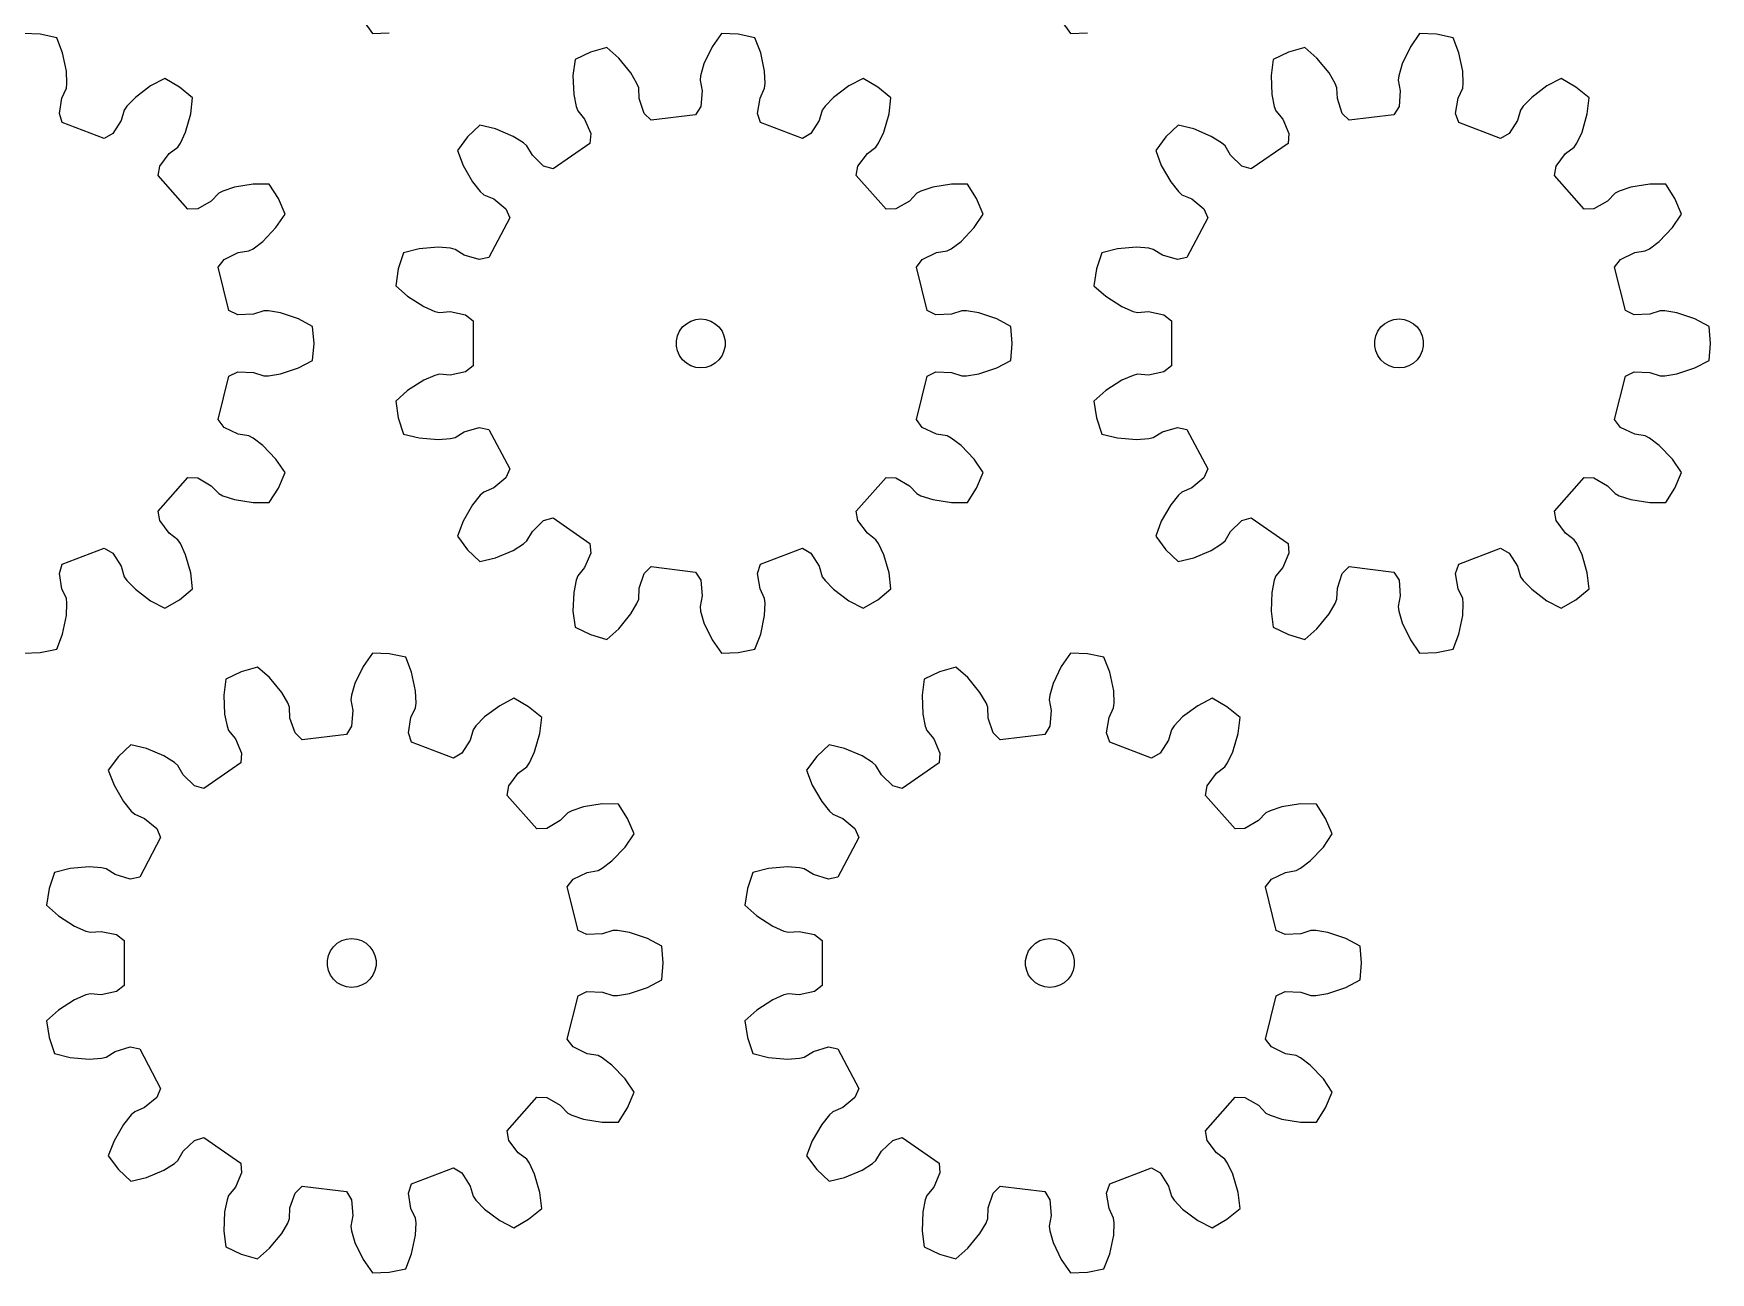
# Model space of a CAD drawing. Extents: x 0 to 209, y 0 to 228.
# Drawn here: x 106.2 to 209, y 114 to 190 of the extents above; entities that cross this region are included whole.
import ezdxf

# ---------------------------------------------------------------- set-up
doc = ezdxf.new("R2010")
doc.units = 0

msp = doc.modelspace()

# ---------------------------------------------------------------- linework, layer by layer
for p, q in [((126.43, 190.82), (127, 190.01)), ((169.24, 190.82), (169.8, 190.01)), ((106.63, 189.97), (105.59, 190.01)), ((107.65, 189.76), (106.63, 189.97)), ((108, 188.84), (107.65, 189.76)), ((127, 190.01), (128.04, 190.05)), ((147.84, 189.2), (147.33, 188.15)), ((148.4, 190.01), (147.84, 189.2)), ((149.44, 189.97), (148.4, 190.01)), ((150.46, 189.76), (149.44, 189.97)), ((150.81, 188.84), (150.46, 189.76)), ((169.8, 190.01), (170.84, 190.05)), ((190.65, 189.2), (190.14, 188.15)), ((191.21, 190.01), (190.65, 189.2)), ((192.25, 189.97), (191.21, 190.01)), ((193.27, 189.76), (192.25, 189.97)), ((193.62, 188.84), (193.27, 189.76)), ((108.24, 187.7), (108, 188.84)), ((139.43, 188.42), (139.3, 187.45)), ((140.37, 188.87), (139.43, 188.42)), ((141.37, 189.16), (140.37, 188.87)), ((142.11, 188.51), (141.37, 189.16)), ((142.85, 187.61), (142.11, 188.51)), ((151.05, 187.7), (150.81, 188.84)), ((182.23, 188.42), (182.11, 187.45)), ((183.18, 188.87), (182.23, 188.42)), ((184.17, 189.16), (183.18, 188.87)), ((184.91, 188.51), (184.17, 189.16)), ((185.66, 187.61), (184.91, 188.51)), ((193.86, 187.7), (193.62, 188.84)), ((108.27, 186.95), (108.24, 187.7)), ((114.28, 187.25), (113.4, 186.8)), ((115.18, 186.73), (114.28, 187.25)), ((139.3, 187.45), (139.35, 186.28)), ((143.22, 186.96), (142.85, 187.61)), ((147.12, 187.43), (147.09, 187.15)), ((147.09, 187.15), (147.22, 186.5)), ((147.33, 188.15), (147.12, 187.43)), ((151.08, 186.95), (151.05, 187.7)), ((157.09, 187.25), (156.21, 186.8)), ((157.99, 186.73), (157.09, 187.25)), ((182.11, 187.45), (182.15, 186.28)), ((186.03, 186.96), (185.66, 187.61)), ((189.93, 187.43), (189.9, 187.15)), ((189.9, 187.15), (190.03, 186.5)), ((190.14, 188.15), (189.93, 187.43)), ((193.89, 186.95), (193.86, 187.7)), ((199.9, 187.25), (199.02, 186.8)), ((200.8, 186.73), (199.9, 187.25)), ((107.96, 186.06), (108.24, 186.67)), ((108.24, 186.67), (108.27, 186.95)), ((113.4, 186.8), (112.47, 186.1)), ((115.98, 186.07), (115.18, 186.73)), ((139.35, 186.28), (139.49, 185.54)), ((143.33, 186.69), (143.22, 186.96)), ((143.36, 186.03), (143.33, 186.69)), ((147.22, 186.5), (147.14, 185.54)), ((150.77, 186.06), (151.05, 186.67)), ((151.05, 186.67), (151.08, 186.95)), ((156.21, 186.8), (155.28, 186.1)), ((158.79, 186.07), (157.99, 186.73)), ((182.15, 186.28), (182.3, 185.54)), ((186.14, 186.69), (186.03, 186.96)), ((186.17, 186.03), (186.14, 186.69)), ((190.03, 186.5), (189.95, 185.54)), ((193.58, 186.06), (193.86, 186.67)), ((193.86, 186.67), (193.89, 186.95)), ((199.02, 186.8), (198.09, 186.1)), ((201.6, 186.07), (200.8, 186.73)), ((107.81, 185.12), (107.96, 186.06)), ((107.99, 184.55), (107.81, 185.12)), ((111.78, 185.32), (111.59, 184.69)), ((111.95, 185.56), (111.78, 185.32)), ((112.47, 186.1), (111.95, 185.56)), ((115.55, 183.97), (115.87, 185.09)), ((115.87, 185.09), (115.98, 186.07)), ((139.49, 185.54), (139.59, 185.27)), ((139.59, 185.27), (140.01, 184.76)), ((143.66, 185.12), (143.36, 186.03)), ((144.09, 184.7), (143.66, 185.12)), ((147.14, 185.54), (146.82, 185.03)), ((150.62, 185.12), (150.77, 186.06)), ((150.8, 184.55), (150.62, 185.12)), ((154.59, 185.32), (154.4, 184.69)), ((154.76, 185.56), (154.59, 185.32)), ((155.28, 186.1), (154.76, 185.56)), ((158.36, 183.97), (158.68, 185.09)), ((158.68, 185.09), (158.79, 186.07)), ((182.3, 185.54), (182.4, 185.27)), ((182.4, 185.27), (182.82, 184.76)), ((186.47, 185.12), (186.17, 186.03)), ((186.9, 184.7), (186.47, 185.12)), ((189.95, 185.54), (189.63, 185.03)), ((193.42, 185.12), (193.58, 186.06)), ((193.61, 184.55), (193.42, 185.12)), ((197.4, 185.32), (197.21, 184.69)), ((197.56, 185.56), (197.4, 185.32)), ((198.09, 186.1), (197.56, 185.56)), ((201.17, 183.97), (201.49, 185.09)), ((201.49, 185.09), (201.6, 186.07)), ((110.56, 183.57), (107.99, 184.55)), ((111.59, 184.69), (111.08, 183.88)), ((133.59, 184.4), (132.84, 183.68)), ((134.55, 184.17), (133.59, 184.4)), ((135.63, 183.71), (134.55, 184.17)), ((140.01, 184.76), (140.39, 183.88)), ((146.82, 185.03), (144.09, 184.7)), ((153.37, 183.57), (150.8, 184.55)), ((154.4, 184.69), (153.89, 183.88)), ((176.4, 184.4), (175.65, 183.68)), ((177.36, 184.17), (176.4, 184.4)), ((178.44, 183.71), (177.36, 184.17)), ((182.82, 184.76), (183.2, 183.88)), ((189.63, 185.03), (186.9, 184.7)), ((196.18, 183.57), (193.61, 184.55)), ((197.21, 184.69), (196.7, 183.88)), ((111.08, 183.88), (110.56, 183.57)), ((114.54, 182.65), (115.07, 183.05)), ((115.07, 183.05), (115.23, 183.29)), ((115.23, 183.29), (115.55, 183.97)), ((132.84, 183.68), (132.22, 182.84)), ((136.26, 183.31), (135.63, 183.71)), ((136.48, 183.12), (136.26, 183.31)), ((136.81, 182.55), (136.48, 183.12)), ((140.34, 183.28), (138.08, 181.72)), ((140.39, 183.88), (140.34, 183.28)), ((153.89, 183.88), (153.37, 183.57)), ((157.35, 182.65), (157.88, 183.05)), ((157.88, 183.05), (158.04, 183.29)), ((158.04, 183.29), (158.36, 183.97)), ((175.65, 183.68), (175.03, 182.84)), ((179.07, 183.31), (178.44, 183.71)), ((179.29, 183.12), (179.07, 183.31)), ((179.62, 182.55), (179.29, 183.12)), ((183.15, 183.28), (180.89, 181.72)), ((183.2, 183.88), (183.15, 183.28)), ((196.7, 183.88), (196.18, 183.57)), ((200.16, 182.65), (200.69, 183.05)), ((200.69, 183.05), (200.85, 183.29)), ((200.85, 183.29), (201.17, 183.97)), ((113.96, 181.89), (114.54, 182.65)), ((132.22, 182.84), (132.56, 181.92)), ((137.5, 181.89), (136.81, 182.55)), ((156.77, 181.89), (157.35, 182.65)), ((175.03, 182.84), (175.37, 181.92)), ((180.31, 181.89), (179.62, 182.55)), ((199.58, 181.89), (200.16, 182.65)), ((113.86, 181.3), (113.96, 181.89)), ((115.69, 179.24), (113.86, 181.3)), ((132.56, 181.92), (133.14, 180.91)), ((138.08, 181.72), (137.5, 181.89)), ((156.67, 181.3), (156.77, 181.89)), ((158.5, 179.24), (156.67, 181.3)), ((175.37, 181.92), (175.95, 180.91)), ((180.89, 181.72), (180.31, 181.89)), ((199.48, 181.3), (199.58, 181.89)), ((201.31, 179.24), (199.48, 181.3)), ((117.58, 180.22), (117.12, 179.74)), ((117.83, 180.35), (117.58, 180.22)), ((118.55, 180.59), (117.83, 180.35)), ((119.7, 180.77), (118.55, 180.59)), ((120.68, 180.77), (119.7, 180.77)), ((121.24, 179.89), (120.68, 180.77)), ((133.14, 180.91), (133.61, 180.33)), ((133.61, 180.33), (133.83, 180.13)), ((133.83, 180.13), (134.44, 179.87)), ((160.39, 180.22), (159.93, 179.74)), ((160.64, 180.35), (160.39, 180.22)), ((161.36, 180.59), (160.64, 180.35)), ((162.51, 180.77), (161.36, 180.59)), ((163.49, 180.77), (162.51, 180.77)), ((164.05, 179.89), (163.49, 180.77)), ((175.95, 180.91), (176.42, 180.33)), ((176.42, 180.33), (176.64, 180.13)), ((176.64, 180.13), (177.25, 179.87)), ((203.2, 180.22), (202.74, 179.74)), ((203.45, 180.35), (203.2, 180.22)), ((204.16, 180.59), (203.45, 180.35)), ((205.32, 180.77), (204.16, 180.59)), ((206.3, 180.77), (205.32, 180.77)), ((206.86, 179.89), (206.3, 180.77)), ((116.29, 179.26), (115.69, 179.24)), ((117.12, 179.74), (116.29, 179.26)), ((121.09, 178.12), (121.65, 178.93)), ((121.65, 178.93), (121.24, 179.89)), ((134.44, 179.87), (135.18, 179.27)), ((135.18, 179.27), (135.42, 178.72)), ((159.1, 179.26), (158.5, 179.24)), ((159.93, 179.74), (159.1, 179.26)), ((163.9, 178.12), (164.46, 178.93)), ((164.46, 178.93), (164.05, 179.89)), ((177.25, 179.87), (177.99, 179.27)), ((177.99, 179.27), (178.23, 178.72)), ((201.9, 179.26), (201.31, 179.24)), ((202.74, 179.74), (201.9, 179.26)), ((206.71, 178.12), (207.27, 178.93)), ((207.27, 178.93), (206.86, 179.89)), ((120.29, 177.27), (121.09, 178.12)), ((135.42, 178.72), (134.14, 176.28)), ((163.1, 177.27), (163.9, 178.12)), ((178.23, 178.72), (176.95, 176.28)), ((205.9, 177.27), (206.71, 178.12)), ((119.69, 176.82), (120.29, 177.27)), ((131.04, 176.91), (129.88, 176.81)), ((131.79, 176.85), (131.04, 176.91)), ((162.5, 176.82), (163.1, 177.27)), ((173.85, 176.91), (172.69, 176.81)), ((174.6, 176.85), (173.85, 176.91)), ((205.31, 176.82), (205.9, 177.27)), ((117.55, 175.69), (117.91, 176.16)), ((117.91, 176.16), (118.78, 176.58)), ((118.78, 176.58), (119.43, 176.68)), ((119.43, 176.68), (119.69, 176.82)), ((128.92, 176.57), (128.59, 175.58)), ((129.88, 176.81), (128.92, 176.57)), ((132.07, 176.78), (131.79, 176.85)), ((132.63, 176.43), (132.07, 176.78)), ((133.55, 176.16), (132.63, 176.43)), ((134.14, 176.28), (133.55, 176.16)), ((160.36, 175.69), (160.72, 176.16)), ((160.72, 176.16), (161.59, 176.58)), ((161.59, 176.58), (162.24, 176.68)), ((162.24, 176.68), (162.5, 176.82)), ((171.73, 176.57), (171.4, 175.58)), ((172.69, 176.81), (171.73, 176.57)), ((174.88, 176.78), (174.6, 176.85)), ((175.44, 176.43), (174.88, 176.78)), ((176.36, 176.16), (175.44, 176.43)), ((176.95, 176.28), (176.36, 176.16)), ((203.17, 175.69), (203.53, 176.16)), ((203.53, 176.16), (204.4, 176.58)), ((204.4, 176.58), (205.05, 176.68)), ((205.05, 176.68), (205.31, 176.82)), ((118.21, 173.02), (117.55, 175.69)), ((128.59, 175.58), (128.43, 174.55)), ((161.02, 173.02), (160.36, 175.69)), ((171.4, 175.58), (171.24, 174.55)), ((203.83, 173.02), (203.17, 175.69)), ((128.43, 174.55), (129.16, 173.9)), ((129.16, 173.9), (130.15, 173.27)), ((171.24, 174.55), (171.97, 173.9)), ((171.97, 173.9), (172.96, 173.27)), ((118.75, 172.76), (118.21, 173.02)), ((119.71, 172.8), (118.75, 172.76)), ((120.34, 173.01), (119.71, 172.8)), ((120.63, 173.01), (120.34, 173.01)), ((121.37, 172.88), (120.63, 173.01)), ((122.47, 172.51), (121.37, 172.88)), ((130.15, 173.27), (130.83, 172.97)), ((130.83, 172.97), (131.11, 172.9)), ((131.11, 172.9), (131.78, 172.96)), ((131.78, 172.96), (132.71, 172.76)), ((132.71, 172.76), (133.18, 172.39)), ((161.56, 172.76), (161.02, 173.02)), ((162.52, 172.8), (161.56, 172.76)), ((163.15, 173.01), (162.52, 172.8)), ((163.44, 173.01), (163.15, 173.01)), ((164.18, 172.88), (163.44, 173.01)), ((165.28, 172.51), (164.18, 172.88)), ((172.96, 173.27), (173.64, 172.97)), ((173.64, 172.97), (173.92, 172.9)), ((173.92, 172.9), (174.59, 172.96)), ((174.59, 172.96), (175.52, 172.76)), ((175.52, 172.76), (175.99, 172.39)), ((204.37, 172.76), (203.83, 173.02)), ((205.33, 172.8), (204.37, 172.76)), ((205.96, 173.01), (205.33, 172.8)), ((206.25, 173.01), (205.96, 173.01)), ((206.99, 172.88), (206.25, 173.01)), ((208.09, 172.51), (206.99, 172.88)), ((123.34, 172.05), (122.47, 172.51)), ((123.43, 171.01), (123.34, 172.05)), ((133.18, 172.39), (133.18, 169.64)), ((145.71, 171.47), (145.84, 171.76)), ((145.84, 171.76), (146.02, 172.02)), ((146.02, 172.02), (146.26, 172.22)), ((146.26, 172.22), (146.53, 172.38)), ((146.53, 172.38), (146.83, 172.48)), ((146.83, 172.48), (147.14, 172.51)), ((147.14, 172.51), (147.45, 172.48)), ((147.45, 172.48), (147.75, 172.38)), ((147.75, 172.38), (148.02, 172.22)), ((148.02, 172.22), (148.25, 172.02)), ((148.25, 172.02), (148.44, 171.76)), ((148.44, 171.76), (148.56, 171.47)), ((166.15, 172.05), (165.28, 172.51)), ((166.24, 171.01), (166.15, 172.05)), ((175.99, 172.39), (175.99, 169.64)), ((188.52, 171.47), (188.65, 171.76)), ((188.65, 171.76), (188.83, 172.02)), ((188.83, 172.02), (189.07, 172.22)), ((189.07, 172.22), (189.34, 172.38)), ((189.34, 172.38), (189.64, 172.48)), ((189.64, 172.48), (189.95, 172.51)), ((189.95, 172.51), (190.26, 172.48)), ((190.26, 172.48), (190.56, 172.38)), ((190.56, 172.38), (190.83, 172.22)), ((190.83, 172.22), (191.06, 172.02)), ((191.06, 172.02), (191.25, 171.76)), ((191.25, 171.76), (191.37, 171.47)), ((208.96, 172.05), (208.09, 172.51)), ((209.05, 171.01), (208.96, 172.05)), ((123.34, 169.97), (123.43, 171.01)), ((145.65, 171.17), (145.71, 171.47)), ((145.65, 170.85), (145.65, 171.17)), ((145.71, 170.55), (145.65, 170.85)), ((148.56, 171.47), (148.63, 171.17)), ((148.63, 170.85), (148.56, 170.55)), ((148.63, 171.17), (148.63, 170.85)), ((166.15, 169.97), (166.24, 171.01)), ((188.46, 171.17), (188.52, 171.47)), ((188.46, 170.85), (188.46, 171.17)), ((188.52, 170.55), (188.46, 170.85)), ((191.37, 171.47), (191.44, 171.17)), ((191.44, 170.85), (191.37, 170.55)), ((191.44, 171.17), (191.44, 170.85)), ((208.96, 169.97), (209.05, 171.01)), ((122.47, 169.51), (123.34, 169.97)), ((145.84, 170.26), (145.71, 170.55)), ((146.02, 170.01), (145.84, 170.26)), ((146.26, 169.8), (146.02, 170.01)), ((146.53, 169.64), (146.26, 169.8)), ((148.02, 169.8), (147.75, 169.64)), ((148.25, 170.01), (148.02, 169.8)), ((148.44, 170.26), (148.25, 170.01)), ((148.56, 170.55), (148.44, 170.26)), ((165.28, 169.51), (166.15, 169.97)), ((188.65, 170.26), (188.52, 170.55)), ((188.83, 170.01), (188.65, 170.26)), ((189.07, 169.8), (188.83, 170.01)), ((189.34, 169.64), (189.07, 169.8)), ((190.83, 169.8), (190.56, 169.64)), ((191.06, 170.01), (190.83, 169.8)), ((191.25, 170.26), (191.06, 170.01)), ((191.37, 170.55), (191.25, 170.26)), ((208.09, 169.51), (208.96, 169.97)), ((117.55, 166.34), (118.21, 169.01)), ((118.21, 169.01), (118.75, 169.26)), ((118.75, 169.26), (119.71, 169.22)), ((119.71, 169.22), (120.34, 169.02)), ((120.34, 169.02), (120.63, 169.02)), ((120.63, 169.02), (121.37, 169.14)), ((121.37, 169.14), (122.47, 169.51)), ((130.15, 168.75), (129.16, 168.12)), ((130.83, 169.05), (130.15, 168.75)), ((131.11, 169.12), (130.83, 169.05)), ((131.78, 169.07), (131.11, 169.12)), ((132.71, 169.26), (131.78, 169.07)), ((133.18, 169.64), (132.71, 169.26)), ((146.83, 169.54), (146.53, 169.64)), ((147.14, 169.51), (146.83, 169.54)), ((147.45, 169.54), (147.14, 169.51)), ((147.75, 169.64), (147.45, 169.54)), ((160.36, 166.34), (161.02, 169.01)), ((161.02, 169.01), (161.56, 169.26)), ((161.56, 169.26), (162.52, 169.22)), ((162.52, 169.22), (163.15, 169.02)), ((163.15, 169.02), (163.44, 169.02)), ((163.44, 169.02), (164.18, 169.14)), ((164.18, 169.14), (165.28, 169.51)), ((172.96, 168.75), (171.97, 168.12)), ((173.64, 169.05), (172.96, 168.75)), ((173.92, 169.12), (173.64, 169.05)), ((174.59, 169.07), (173.92, 169.12)), ((175.52, 169.26), (174.59, 169.07)), ((175.99, 169.64), (175.52, 169.26)), ((189.64, 169.54), (189.34, 169.64)), ((189.95, 169.51), (189.64, 169.54)), ((190.26, 169.54), (189.95, 169.51)), ((190.56, 169.64), (190.26, 169.54)), ((203.17, 166.34), (203.83, 169.01)), ((203.83, 169.01), (204.37, 169.26)), ((204.37, 169.26), (205.33, 169.22)), ((205.33, 169.22), (205.96, 169.02)), ((205.96, 169.02), (206.25, 169.02)), ((206.25, 169.02), (206.99, 169.14)), ((206.99, 169.14), (208.09, 169.51)), ((129.16, 168.12), (128.43, 167.47)), ((171.97, 168.12), (171.24, 167.47)), ((128.43, 167.47), (128.59, 166.44)), ((171.24, 167.47), (171.4, 166.44)), ((117.91, 165.86), (117.55, 166.34)), ((118.78, 165.45), (117.91, 165.86)), ((128.59, 166.44), (128.92, 165.45)), ((132.07, 165.24), (132.63, 165.59)), ((132.63, 165.59), (133.55, 165.86)), ((133.55, 165.86), (134.14, 165.74)), ((134.14, 165.74), (135.42, 163.31)), ((160.72, 165.86), (160.36, 166.34)), ((161.59, 165.45), (160.72, 165.86)), ((171.4, 166.44), (171.73, 165.45)), ((174.88, 165.24), (175.44, 165.59)), ((175.44, 165.59), (176.36, 165.86)), ((176.36, 165.86), (176.95, 165.74)), ((176.95, 165.74), (178.23, 163.31)), ((203.53, 165.86), (203.17, 166.34)), ((204.4, 165.45), (203.53, 165.86)), ((119.43, 165.34), (118.78, 165.45)), ((119.69, 165.2), (119.43, 165.34)), ((120.29, 164.75), (119.69, 165.2)), ((121.09, 163.91), (120.29, 164.75)), ((128.92, 165.45), (129.88, 165.21)), ((129.88, 165.21), (131.04, 165.12)), ((131.04, 165.12), (131.79, 165.17)), ((131.79, 165.17), (132.07, 165.24)), ((162.24, 165.34), (161.59, 165.45)), ((162.5, 165.2), (162.24, 165.34)), ((163.1, 164.75), (162.5, 165.2)), ((163.9, 163.91), (163.1, 164.75)), ((171.73, 165.45), (172.69, 165.21)), ((172.69, 165.21), (173.85, 165.12)), ((173.85, 165.12), (174.6, 165.17)), ((174.6, 165.17), (174.88, 165.24)), ((205.05, 165.34), (204.4, 165.45)), ((205.31, 165.2), (205.05, 165.34)), ((205.9, 164.75), (205.31, 165.2)), ((206.71, 163.91), (205.9, 164.75)), ((121.65, 163.09), (121.09, 163.91)), ((164.46, 163.09), (163.9, 163.91)), ((207.27, 163.09), (206.71, 163.91)), ((113.86, 160.73), (115.69, 162.79)), ((115.69, 162.79), (116.29, 162.76)), ((116.29, 162.76), (117.12, 162.28)), ((121.24, 162.14), (121.65, 163.09)), ((135.18, 162.76), (134.44, 162.15)), ((135.42, 163.31), (135.18, 162.76)), ((156.67, 160.73), (158.5, 162.79)), ((158.5, 162.79), (159.1, 162.76)), ((159.1, 162.76), (159.93, 162.28)), ((164.05, 162.14), (164.46, 163.09)), ((177.99, 162.76), (177.25, 162.15)), ((178.23, 163.31), (177.99, 162.76)), ((199.48, 160.73), (201.31, 162.79)), ((201.31, 162.79), (201.9, 162.76)), ((201.9, 162.76), (202.74, 162.28)), ((206.86, 162.14), (207.27, 163.09)), ((117.12, 162.28), (117.58, 161.8)), ((117.58, 161.8), (117.83, 161.67)), ((117.83, 161.67), (118.55, 161.44)), ((118.55, 161.44), (119.7, 161.25)), ((120.68, 161.26), (121.24, 162.14)), ((133.61, 161.7), (133.14, 161.11)), ((133.83, 161.89), (133.61, 161.7)), ((134.44, 162.15), (133.83, 161.89)), ((159.93, 162.28), (160.39, 161.8)), ((160.39, 161.8), (160.64, 161.67)), ((160.64, 161.67), (161.36, 161.44)), ((161.36, 161.44), (162.51, 161.25)), ((163.49, 161.26), (164.05, 162.14)), ((176.42, 161.7), (175.95, 161.11)), ((176.64, 161.89), (176.42, 161.7)), ((177.25, 162.15), (176.64, 161.89)), ((202.74, 162.28), (203.2, 161.8)), ((203.2, 161.8), (203.45, 161.67)), ((203.45, 161.67), (204.16, 161.44)), ((204.16, 161.44), (205.32, 161.25)), ((206.3, 161.26), (206.86, 162.14)), ((113.96, 160.14), (113.86, 160.73)), ((119.7, 161.25), (120.68, 161.26)), ((133.14, 161.11), (132.56, 160.1)), ((156.77, 160.14), (156.67, 160.73)), ((162.51, 161.25), (163.49, 161.26)), ((175.95, 161.11), (175.37, 160.1)), ((199.58, 160.14), (199.48, 160.73)), ((205.32, 161.25), (206.3, 161.26)), ((114.54, 159.37), (113.96, 160.14)), ((132.56, 160.1), (132.22, 159.18)), ((136.48, 158.9), (136.81, 159.47)), ((136.81, 159.47), (137.5, 160.14)), ((137.5, 160.14), (138.08, 160.31)), ((138.08, 160.31), (140.34, 158.74)), ((157.35, 159.37), (156.77, 160.14)), ((175.37, 160.1), (175.03, 159.18)), ((179.29, 158.9), (179.62, 159.47)), ((179.62, 159.47), (180.31, 160.14)), ((180.31, 160.14), (180.89, 160.31)), ((180.89, 160.31), (183.15, 158.74)), ((200.16, 159.37), (199.58, 160.14)), ((107.99, 157.47), (110.56, 158.45)), ((110.56, 158.45), (111.08, 158.15)), ((115.07, 158.97), (114.54, 159.37)), ((115.23, 158.73), (115.07, 158.97)), ((115.55, 158.05), (115.23, 158.73)), ((132.22, 159.18), (132.84, 158.35)), ((132.84, 158.35), (133.59, 157.63)), ((135.63, 158.31), (136.26, 158.71)), ((136.26, 158.71), (136.48, 158.9)), ((140.34, 158.74), (140.39, 158.15)), ((150.8, 157.47), (153.37, 158.45)), ((153.37, 158.45), (153.89, 158.15)), ((157.88, 158.97), (157.35, 159.37)), ((158.04, 158.73), (157.88, 158.97)), ((158.36, 158.05), (158.04, 158.73)), ((175.03, 159.18), (175.65, 158.35)), ((175.65, 158.35), (176.4, 157.63)), ((178.44, 158.31), (179.07, 158.71)), ((179.07, 158.71), (179.29, 158.9)), ((183.15, 158.74), (183.2, 158.15)), ((193.61, 157.47), (196.18, 158.45)), ((196.18, 158.45), (196.7, 158.15)), ((200.69, 158.97), (200.16, 159.37)), ((200.85, 158.73), (200.69, 158.97)), ((201.17, 158.05), (200.85, 158.73)), ((107.81, 156.9), (107.99, 157.47)), ((111.08, 158.15), (111.59, 157.34)), ((111.59, 157.34), (111.78, 156.7)), ((115.87, 156.93), (115.55, 158.05)), ((133.59, 157.63), (134.55, 157.86)), ((134.55, 157.86), (135.63, 158.31)), ((140.39, 158.15), (140.01, 157.26)), ((143.66, 156.9), (144.09, 157.32)), ((144.09, 157.32), (146.82, 156.99)), ((150.62, 156.9), (150.8, 157.47)), ((153.89, 158.15), (154.4, 157.34)), ((154.4, 157.34), (154.59, 156.7)), ((158.68, 156.93), (158.36, 158.05)), ((176.4, 157.63), (177.36, 157.86)), ((177.36, 157.86), (178.44, 158.31)), ((183.2, 158.15), (182.82, 157.26)), ((186.47, 156.9), (186.9, 157.32)), ((186.9, 157.32), (189.63, 156.99)), ((193.42, 156.9), (193.61, 157.47)), ((196.7, 158.15), (197.21, 157.34)), ((197.21, 157.34), (197.4, 156.7)), ((201.49, 156.93), (201.17, 158.05)), ((107.96, 155.96), (107.81, 156.9)), ((111.78, 156.7), (111.95, 156.46)), ((111.95, 156.46), (112.47, 155.93)), ((115.98, 155.95), (115.87, 156.93)), ((139.49, 156.48), (139.35, 155.74)), ((139.59, 156.75), (139.49, 156.48)), ((140.01, 157.26), (139.59, 156.75)), ((143.36, 156), (143.66, 156.9)), ((146.82, 156.99), (147.14, 156.48)), ((147.14, 156.48), (147.22, 155.53)), ((150.77, 155.96), (150.62, 156.9)), ((154.59, 156.7), (154.76, 156.46)), ((154.76, 156.46), (155.28, 155.93)), ((158.79, 155.95), (158.68, 156.93)), ((182.3, 156.48), (182.15, 155.74)), ((182.4, 156.75), (182.3, 156.48)), ((182.82, 157.26), (182.4, 156.75)), ((186.17, 156), (186.47, 156.9)), ((189.63, 156.99), (189.95, 156.48)), ((189.95, 156.48), (190.03, 155.53)), ((193.58, 155.96), (193.42, 156.9)), ((197.4, 156.7), (197.56, 156.46)), ((197.56, 156.46), (198.09, 155.93)), ((201.6, 155.95), (201.49, 156.93)), ((108.24, 155.36), (107.96, 155.96)), ((108.27, 155.07), (108.24, 155.36)), ((112.47, 155.93), (113.4, 155.23)), ((114.28, 154.77), (115.18, 155.29)), ((115.18, 155.29), (115.98, 155.95)), ((139.35, 155.74), (139.3, 154.58)), ((143.22, 155.06), (143.33, 155.33)), ((143.33, 155.33), (143.36, 156)), ((147.22, 155.53), (147.09, 154.88)), ((151.05, 155.36), (150.77, 155.96)), ((151.08, 155.07), (151.05, 155.36)), ((155.28, 155.93), (156.21, 155.23)), ((157.09, 154.77), (157.99, 155.29)), ((157.99, 155.29), (158.79, 155.95)), ((182.15, 155.74), (182.11, 154.58)), ((186.03, 155.06), (186.14, 155.33)), ((186.14, 155.33), (186.17, 156)), ((190.03, 155.53), (189.9, 154.88)), ((193.86, 155.36), (193.58, 155.96)), ((193.89, 155.07), (193.86, 155.36)), ((198.09, 155.93), (199.02, 155.23)), ((199.9, 154.77), (200.8, 155.29)), ((200.8, 155.29), (201.6, 155.95)), ((108, 153.18), (108.24, 154.32)), ((108.24, 154.32), (108.27, 155.07)), ((113.4, 155.23), (114.28, 154.77)), ((139.3, 154.58), (139.43, 153.6)), ((142.11, 153.51), (142.85, 154.42)), ((142.85, 154.42), (143.22, 155.06)), ((147.09, 154.88), (147.12, 154.59)), ((147.12, 154.59), (147.33, 153.87)), ((150.81, 153.18), (151.05, 154.32)), ((151.05, 154.32), (151.08, 155.07)), ((156.21, 155.23), (157.09, 154.77)), ((182.11, 154.58), (182.23, 153.6)), ((184.91, 153.51), (185.66, 154.42)), ((185.66, 154.42), (186.03, 155.06)), ((189.9, 154.88), (189.93, 154.59)), ((189.93, 154.59), (190.14, 153.87)), ((193.62, 153.18), (193.86, 154.32)), ((193.86, 154.32), (193.89, 155.07)), ((199.02, 155.23), (199.9, 154.77)), ((139.43, 153.6), (140.37, 153.15)), ((141.37, 152.86), (142.11, 153.51)), ((147.33, 153.87), (147.84, 152.82)), ((182.23, 153.6), (183.18, 153.15)), ((184.17, 152.86), (184.91, 153.51)), ((190.14, 153.87), (190.65, 152.82)), ((106.63, 152.05), (107.65, 152.26)), ((107.65, 152.26), (108, 153.18)), ((140.37, 153.15), (141.37, 152.86)), ((147.84, 152.82), (148.4, 152.01)), ((149.44, 152.05), (150.46, 152.26)), ((150.46, 152.26), (150.81, 153.18)), ((183.18, 153.15), (184.17, 152.86)), ((190.65, 152.82), (191.21, 152.01)), ((192.25, 152.05), (193.27, 152.26)), ((193.27, 152.26), (193.62, 153.18)), ((105.59, 152.01), (106.63, 152.05)), ((119.96, 151.16), (118.96, 150.87)), ((120.7, 150.51), (119.96, 151.16)), ((126.43, 151.2), (125.93, 150.15)), ((127, 152.01), (126.43, 151.2)), ((128.04, 151.97), (127, 152.01)), ((129.06, 151.76), (128.04, 151.97)), ((129.41, 150.84), (129.06, 151.76)), ((148.4, 152.01), (149.44, 152.05)), ((162.77, 151.16), (161.77, 150.87)), ((163.51, 150.51), (162.77, 151.16)), ((169.24, 151.2), (168.74, 150.15)), ((169.8, 152.01), (169.24, 151.2)), ((170.84, 151.97), (169.8, 152.01)), ((171.86, 151.76), (170.84, 151.97)), ((172.22, 150.84), (171.86, 151.76)), ((191.21, 152.01), (192.25, 152.05)), ((118.02, 150.42), (117.9, 149.44)), ((118.96, 150.87), (118.02, 150.42)), ((121.44, 149.6), (120.7, 150.51)), ((125.93, 150.15), (125.72, 149.43)), ((129.65, 149.7), (129.41, 150.84)), ((160.83, 150.42), (160.71, 149.44)), ((161.77, 150.87), (160.83, 150.42)), ((164.25, 149.6), (163.51, 150.51)), ((168.74, 150.15), (168.53, 149.43)), ((172.46, 149.7), (172.22, 150.84)), ((117.9, 149.44), (117.94, 148.28)), ((121.82, 148.96), (121.44, 149.6)), ((125.72, 149.43), (125.68, 149.14)), ((125.68, 149.14), (125.81, 148.49)), ((129.68, 148.95), (129.65, 149.7)), ((135.68, 149.25), (134.81, 148.79)), ((136.58, 148.73), (135.68, 149.25)), ((160.71, 149.44), (160.75, 148.28)), ((164.63, 148.96), (164.25, 149.6)), ((168.53, 149.43), (168.49, 149.14)), ((168.49, 149.14), (168.62, 148.49)), ((172.49, 148.95), (172.46, 149.7)), ((178.49, 149.25), (177.62, 148.79)), ((179.39, 148.73), (178.49, 149.25)), ((117.94, 148.28), (118.09, 147.54)), ((121.92, 148.69), (121.82, 148.96)), ((121.95, 148.02), (121.92, 148.69)), ((125.81, 148.49), (125.73, 147.54)), ((129.21, 147.12), (129.36, 148.06)), ((129.36, 148.06), (129.65, 148.66)), ((129.65, 148.66), (129.68, 148.95)), ((133.87, 148.1), (133.35, 147.56)), ((134.81, 148.79), (133.87, 148.1)), ((137.39, 148.07), (136.58, 148.73)), ((137.27, 147.09), (137.39, 148.07)), ((160.75, 148.28), (160.9, 147.54)), ((164.73, 148.69), (164.63, 148.96)), ((164.76, 148.02), (164.73, 148.69)), ((168.62, 148.49), (168.54, 147.54)), ((172.02, 147.12), (172.17, 148.06)), ((172.17, 148.06), (172.45, 148.66)), ((172.45, 148.66), (172.49, 148.95)), ((176.68, 148.1), (176.16, 147.56)), ((177.62, 148.79), (176.68, 148.1)), ((180.2, 148.07), (179.39, 148.73)), ((180.08, 147.09), (180.2, 148.07)), ((118.09, 147.54), (118.19, 147.27)), ((118.19, 147.27), (118.61, 146.76)), ((122.26, 147.12), (121.95, 148.02)), ((122.69, 146.7), (122.26, 147.12)), ((125.73, 147.54), (125.42, 147.03)), ((129.4, 146.55), (129.21, 147.12)), ((133.19, 147.32), (133, 146.68)), ((133.35, 147.56), (133.19, 147.32)), ((136.95, 145.97), (137.27, 147.09)), ((160.9, 147.54), (161, 147.27)), ((161, 147.27), (161.42, 146.76)), ((165.07, 147.12), (164.76, 148.02)), ((165.5, 146.7), (165.07, 147.12)), ((168.54, 147.54), (168.23, 147.03)), ((172.21, 146.55), (172.02, 147.12)), ((176, 147.32), (175.81, 146.68)), ((176.16, 147.56), (176, 147.32)), ((179.76, 145.97), (180.08, 147.09)), ((112.19, 146.39), (111.44, 145.67)), ((113.15, 146.16), (112.19, 146.39)), ((114.22, 145.71), (113.15, 146.16)), ((118.61, 146.76), (118.98, 145.87)), ((125.42, 147.03), (122.69, 146.7)), ((131.97, 145.57), (129.4, 146.55)), ((133, 146.68), (132.49, 145.87)), ((155, 146.39), (154.25, 145.67)), ((155.96, 146.16), (155, 146.39)), ((157.03, 145.71), (155.96, 146.16)), ((161.42, 146.76), (161.79, 145.87)), ((168.23, 147.03), (165.5, 146.7)), ((174.78, 145.57), (172.21, 146.55)), ((175.81, 146.68), (175.3, 145.87)), ((111.44, 145.67), (110.81, 144.84)), ((114.86, 145.31), (114.22, 145.71)), ((115.07, 145.12), (114.86, 145.31)), ((115.41, 144.55), (115.07, 145.12)), ((118.94, 145.28), (116.67, 143.71)), ((118.98, 145.87), (118.94, 145.28)), ((132.49, 145.87), (131.97, 145.57)), ((135.94, 144.65), (136.47, 145.05)), ((136.47, 145.05), (136.63, 145.29)), ((136.63, 145.29), (136.95, 145.97)), ((154.25, 145.67), (153.62, 144.84)), ((157.67, 145.31), (157.03, 145.71)), ((157.88, 145.12), (157.67, 145.31)), ((158.22, 144.55), (157.88, 145.12)), ((161.75, 145.28), (159.48, 143.71)), ((161.79, 145.87), (161.75, 145.28)), ((175.3, 145.87), (174.78, 145.57)), ((178.75, 144.65), (179.28, 145.05)), ((179.28, 145.05), (179.44, 145.29)), ((179.44, 145.29), (179.76, 145.97)), ((110.81, 144.84), (111.16, 143.92)), ((116.1, 143.88), (115.41, 144.55)), ((135.37, 143.88), (135.94, 144.65)), ((153.62, 144.84), (153.97, 143.92)), ((158.91, 143.88), (158.22, 144.55)), ((178.18, 143.88), (178.75, 144.65)), ((111.16, 143.92), (111.74, 142.91)), ((116.67, 143.71), (116.1, 143.88)), ((135.27, 143.29), (135.37, 143.88)), ((137.09, 141.23), (135.27, 143.29)), ((153.97, 143.92), (154.55, 142.91)), ((159.48, 143.71), (158.91, 143.88)), ((178.08, 143.29), (178.18, 143.88)), ((179.9, 141.23), (178.08, 143.29)), ((111.74, 142.91), (112.21, 142.32)), ((112.21, 142.32), (112.43, 142.13)), ((112.43, 142.13), (113.03, 141.87)), ((138.98, 142.22), (138.52, 141.74)), ((139.24, 142.35), (138.98, 142.22)), ((139.95, 142.58), (139.24, 142.35)), ((141.1, 142.77), (139.95, 142.58)), ((142.09, 142.76), (141.1, 142.77)), ((142.64, 141.88), (142.09, 142.76)), ((154.55, 142.91), (155.02, 142.32)), ((155.02, 142.32), (155.23, 142.13)), ((155.23, 142.13), (155.84, 141.87)), ((181.79, 142.22), (181.33, 141.74)), ((182.05, 142.35), (181.79, 142.22)), ((182.76, 142.58), (182.05, 142.35)), ((183.91, 142.77), (182.76, 142.58)), ((184.9, 142.76), (183.91, 142.77)), ((185.45, 141.88), (184.9, 142.76)), ((113.03, 141.87), (113.78, 141.26)), ((113.78, 141.26), (114.02, 140.71)), ((137.69, 141.26), (137.09, 141.23)), ((138.52, 141.74), (137.69, 141.26)), ((142.5, 140.11), (143.05, 140.93)), ((143.05, 140.93), (142.64, 141.88)), ((155.84, 141.87), (156.59, 141.26)), ((156.59, 141.26), (156.83, 140.71)), ((180.5, 141.26), (179.9, 141.23)), ((181.33, 141.74), (180.5, 141.26)), ((185.31, 140.11), (185.86, 140.93)), ((185.86, 140.93), (185.45, 141.88)), ((114.02, 140.71), (112.74, 138.28)), ((141.69, 139.27), (142.5, 140.11)), ((156.83, 140.71), (155.55, 138.28)), ((184.5, 139.27), (185.31, 140.11)), ((109.64, 138.9), (108.48, 138.81)), ((110.39, 138.85), (109.64, 138.9)), ((110.67, 138.78), (110.39, 138.85)), ((140.84, 138.68), (141.09, 138.82)), ((141.09, 138.82), (141.69, 139.27)), ((152.45, 138.9), (151.28, 138.81)), ((153.19, 138.85), (152.45, 138.9)), ((153.47, 138.78), (153.19, 138.85)), ((183.65, 138.68), (183.9, 138.82)), ((183.9, 138.82), (184.5, 139.27)), ((107.52, 138.57), (107.19, 137.58)), ((108.48, 138.81), (107.52, 138.57)), ((111.23, 138.43), (110.67, 138.78)), ((112.15, 138.16), (111.23, 138.43)), ((112.74, 138.28), (112.15, 138.16)), ((138.95, 137.68), (139.32, 138.16)), ((139.32, 138.16), (140.18, 138.57)), ((140.18, 138.57), (140.84, 138.68)), ((150.33, 138.57), (150, 137.58)), ((151.28, 138.81), (150.33, 138.57)), ((154.04, 138.43), (153.47, 138.78)), ((154.96, 138.16), (154.04, 138.43)), ((155.55, 138.28), (154.96, 138.16)), ((181.76, 137.68), (182.13, 138.16)), ((182.13, 138.16), (182.99, 138.57)), ((182.99, 138.57), (183.65, 138.68)), ((107.19, 137.58), (107.02, 136.55)), ((139.61, 135.01), (138.95, 137.68)), ((150, 137.58), (149.83, 136.55)), ((182.42, 135.01), (181.76, 137.68)), ((107.02, 136.55), (107.76, 135.9)), ((107.76, 135.9), (108.74, 135.27)), ((149.83, 136.55), (150.57, 135.9)), ((150.57, 135.9), (151.55, 135.27)), ((108.74, 135.27), (109.43, 134.97)), ((109.43, 134.97), (109.71, 134.9)), ((109.71, 134.9), (110.37, 134.95)), ((110.37, 134.95), (111.31, 134.76)), ((111.31, 134.76), (111.78, 134.38)), ((140.16, 134.76), (139.61, 135.01)), ((141.11, 134.8), (140.16, 134.76)), ((141.74, 135.01), (141.11, 134.8)), ((142.03, 135), (141.74, 135.01)), ((142.77, 134.88), (142.03, 135)), ((143.88, 134.51), (142.77, 134.88)), ((151.55, 135.27), (152.24, 134.97)), ((152.24, 134.97), (152.52, 134.9)), ((152.52, 134.9), (153.18, 134.95)), ((153.18, 134.95), (154.12, 134.76)), ((154.12, 134.76), (154.59, 134.38)), ((182.97, 134.76), (182.42, 135.01)), ((183.92, 134.8), (182.97, 134.76)), ((184.55, 135.01), (183.92, 134.8)), ((184.84, 135), (184.55, 135.01)), ((185.58, 134.88), (184.84, 135)), ((186.69, 134.51), (185.58, 134.88)), ((111.78, 134.38), (111.78, 131.63)), ((124.31, 133.47), (124.43, 133.76)), ((124.43, 133.76), (124.62, 134.01)), ((124.62, 134.01), (124.85, 134.22)), ((124.85, 134.22), (125.12, 134.38)), ((125.12, 134.38), (125.42, 134.48)), ((125.42, 134.48), (125.73, 134.51)), ((125.73, 134.51), (126.05, 134.48)), ((126.05, 134.48), (126.34, 134.38)), ((126.34, 134.38), (126.62, 134.22)), ((126.62, 134.22), (126.85, 134.01)), ((126.85, 134.01), (127.03, 133.76)), ((127.03, 133.76), (127.16, 133.47)), ((144.75, 134.05), (143.88, 134.51)), ((144.83, 133.01), (144.75, 134.05)), ((154.59, 134.38), (154.59, 131.63)), ((167.12, 133.47), (167.24, 133.76)), ((167.24, 133.76), (167.43, 134.01)), ((167.43, 134.01), (167.66, 134.22)), ((167.66, 134.22), (167.93, 134.38)), ((167.93, 134.38), (168.23, 134.48)), ((168.23, 134.48), (168.54, 134.51)), ((168.54, 134.51), (168.85, 134.48)), ((168.85, 134.48), (169.15, 134.38)), ((169.15, 134.38), (169.42, 134.22)), ((169.42, 134.22), (169.66, 134.01)), ((169.66, 134.01), (169.84, 133.76)), ((169.84, 133.76), (169.97, 133.47)), ((187.56, 134.05), (186.69, 134.51)), ((187.64, 133.01), (187.56, 134.05)), ((124.24, 133.17), (124.31, 133.47)), ((124.24, 132.85), (124.24, 133.17)), ((124.31, 132.55), (124.24, 132.85)), ((127.16, 133.47), (127.23, 133.17)), ((127.23, 132.85), (127.16, 132.55)), ((127.23, 133.17), (127.23, 132.85)), ((144.75, 131.97), (144.83, 133.01)), ((167.05, 133.17), (167.12, 133.47)), ((167.05, 132.85), (167.05, 133.17)), ((167.12, 132.55), (167.05, 132.85)), ((169.97, 133.47), (170.03, 133.17)), ((170.03, 132.85), (169.97, 132.55)), ((170.03, 133.17), (170.03, 132.85)), ((187.56, 131.97), (187.64, 133.01)), ((111.78, 131.63), (111.31, 131.26)), ((124.43, 132.26), (124.31, 132.55)), ((124.62, 132.01), (124.43, 132.26)), ((124.85, 131.8), (124.62, 132.01)), ((125.12, 131.64), (124.85, 131.8)), ((125.42, 131.54), (125.12, 131.64)), ((126.34, 131.64), (126.05, 131.54)), ((126.62, 131.8), (126.34, 131.64)), ((126.85, 132.01), (126.62, 131.8)), ((127.03, 132.26), (126.85, 132.01)), ((127.16, 132.55), (127.03, 132.26)), ((143.88, 131.51), (144.75, 131.97)), ((154.59, 131.63), (154.12, 131.26)), ((167.24, 132.26), (167.12, 132.55)), ((167.43, 132.01), (167.24, 132.26)), ((167.66, 131.8), (167.43, 132.01)), ((167.93, 131.64), (167.66, 131.8)), ((168.23, 131.54), (167.93, 131.64)), ((169.15, 131.64), (168.85, 131.54)), ((169.42, 131.8), (169.15, 131.64)), ((169.66, 132.01), (169.42, 131.8)), ((169.84, 132.26), (169.66, 132.01)), ((169.97, 132.55), (169.84, 132.26)), ((186.69, 131.51), (187.56, 131.97)), ((108.74, 130.75), (107.76, 130.12)), ((109.43, 131.05), (108.74, 130.75)), ((109.71, 131.12), (109.43, 131.05)), ((110.37, 131.06), (109.71, 131.12)), ((111.31, 131.26), (110.37, 131.06)), ((125.73, 131.51), (125.42, 131.54)), ((126.05, 131.54), (125.73, 131.51)), ((138.95, 128.33), (139.61, 131)), ((139.61, 131), (140.16, 131.26)), ((140.16, 131.26), (141.11, 131.22)), ((141.11, 131.22), (141.74, 131.01)), ((141.74, 131.01), (142.03, 131.01)), ((142.03, 131.01), (142.77, 131.14)), ((142.77, 131.14), (143.88, 131.51)), ((151.55, 130.75), (150.57, 130.12)), ((152.24, 131.05), (151.55, 130.75)), ((152.52, 131.12), (152.24, 131.05)), ((153.18, 131.06), (152.52, 131.12)), ((154.12, 131.26), (153.18, 131.06)), ((168.54, 131.51), (168.23, 131.54)), ((168.85, 131.54), (168.54, 131.51)), ((181.76, 128.33), (182.42, 131)), ((182.42, 131), (182.97, 131.26)), ((182.97, 131.26), (183.92, 131.22)), ((183.92, 131.22), (184.55, 131.01)), ((184.55, 131.01), (184.84, 131.01)), ((184.84, 131.01), (185.58, 131.14)), ((185.58, 131.14), (186.69, 131.51)), ((107.76, 130.12), (107.02, 129.47)), ((150.57, 130.12), (149.83, 129.47)), ((107.02, 129.47), (107.19, 128.44)), ((149.83, 129.47), (150, 128.44)), ((107.19, 128.44), (107.52, 127.45)), ((110.67, 127.24), (111.23, 127.59)), ((111.23, 127.59), (112.15, 127.86)), ((112.15, 127.86), (112.74, 127.74)), ((112.74, 127.74), (114.02, 125.31)), ((139.32, 127.86), (138.95, 128.33)), ((140.18, 127.44), (139.32, 127.86)), ((150, 128.44), (150.33, 127.45)), ((153.47, 127.24), (154.04, 127.59)), ((154.04, 127.59), (154.96, 127.86)), ((154.96, 127.86), (155.55, 127.74)), ((155.55, 127.74), (156.83, 125.31)), ((182.13, 127.86), (181.76, 128.33)), ((182.99, 127.44), (182.13, 127.86)), ((107.52, 127.45), (108.48, 127.21)), ((108.48, 127.21), (109.64, 127.11)), ((109.64, 127.11), (110.39, 127.17)), ((110.39, 127.17), (110.67, 127.24)), ((140.84, 127.34), (140.18, 127.44)), ((141.09, 127.2), (140.84, 127.34)), ((141.69, 126.75), (141.09, 127.2)), ((142.5, 125.9), (141.69, 126.75)), ((150.33, 127.45), (151.28, 127.21)), ((151.28, 127.21), (152.45, 127.11)), ((152.45, 127.11), (153.19, 127.17)), ((153.19, 127.17), (153.47, 127.24)), ((183.65, 127.34), (182.99, 127.44)), ((183.9, 127.2), (183.65, 127.34)), ((184.5, 126.75), (183.9, 127.2)), ((185.31, 125.9), (184.5, 126.75)), ((143.05, 125.09), (142.5, 125.9)), ((185.86, 125.09), (185.31, 125.9)), ((113.78, 124.76), (113.03, 124.15)), ((114.02, 125.31), (113.78, 124.76)), ((135.27, 122.72), (137.09, 124.78)), ((137.09, 124.78), (137.69, 124.76)), ((137.69, 124.76), (138.52, 124.28)), ((142.64, 124.13), (143.05, 125.09)), ((156.59, 124.76), (155.84, 124.15)), ((156.83, 125.31), (156.59, 124.76)), ((178.08, 122.72), (179.9, 124.78)), ((179.9, 124.78), (180.5, 124.76)), ((180.5, 124.76), (181.33, 124.28)), ((185.45, 124.13), (185.86, 125.09)), ((112.21, 123.69), (111.74, 123.11)), ((112.43, 123.89), (112.21, 123.69)), ((113.03, 124.15), (112.43, 123.89)), ((138.52, 124.28), (138.98, 123.8)), ((138.98, 123.8), (139.24, 123.67)), ((139.24, 123.67), (139.95, 123.43)), ((139.95, 123.43), (141.1, 123.25)), ((142.09, 123.25), (142.64, 124.13)), ((155.02, 123.69), (154.55, 123.11)), ((155.23, 123.89), (155.02, 123.69)), ((155.84, 124.15), (155.23, 123.89)), ((181.33, 124.28), (181.79, 123.8)), ((181.79, 123.8), (182.05, 123.67)), ((182.05, 123.67), (182.76, 123.43)), ((182.76, 123.43), (183.91, 123.25)), ((184.9, 123.25), (185.45, 124.13)), ((111.74, 123.11), (111.16, 122.1)), ((135.37, 122.13), (135.27, 122.72)), ((141.1, 123.25), (142.09, 123.25)), ((154.55, 123.11), (153.97, 122.1)), ((178.18, 122.13), (178.08, 122.72)), ((183.91, 123.25), (184.9, 123.25)), ((111.16, 122.1), (110.81, 121.18)), ((115.07, 120.9), (115.41, 121.47)), ((115.41, 121.47), (116.1, 122.13)), ((116.1, 122.13), (116.67, 122.31)), ((116.67, 122.31), (118.94, 120.74)), ((135.94, 121.37), (135.37, 122.13)), ((136.47, 120.97), (135.94, 121.37)), ((153.97, 122.1), (153.62, 121.18)), ((157.88, 120.9), (158.22, 121.47)), ((158.22, 121.47), (158.91, 122.13)), ((158.91, 122.13), (159.48, 122.31)), ((159.48, 122.31), (161.75, 120.74)), ((178.75, 121.37), (178.18, 122.13)), ((179.28, 120.97), (178.75, 121.37)), ((110.81, 121.18), (111.44, 120.34)), ((111.44, 120.34), (112.19, 119.62)), ((113.15, 119.86), (114.22, 120.31)), ((114.22, 120.31), (114.86, 120.71)), ((114.86, 120.71), (115.07, 120.9)), ((118.94, 120.74), (118.98, 120.14)), ((129.4, 119.47), (131.97, 120.45)), ((131.97, 120.45), (132.49, 120.14)), ((136.63, 120.73), (136.47, 120.97)), ((136.95, 120.05), (136.63, 120.73)), ((153.62, 121.18), (154.25, 120.34)), ((154.25, 120.34), (155, 119.62)), ((155.96, 119.86), (157.03, 120.31)), ((157.03, 120.31), (157.67, 120.71)), ((157.67, 120.71), (157.88, 120.9)), ((161.75, 120.74), (161.79, 120.14)), ((172.21, 119.47), (174.78, 120.45)), ((174.78, 120.45), (175.3, 120.14)), ((179.44, 120.73), (179.28, 120.97)), ((179.76, 120.05), (179.44, 120.73)), ((112.19, 119.62), (113.15, 119.86)), ((118.98, 120.14), (118.61, 119.26)), ((122.26, 118.9), (122.69, 119.32)), ((122.69, 119.32), (125.42, 118.99)), ((129.21, 118.9), (129.4, 119.47)), ((132.49, 120.14), (133, 119.33)), ((133, 119.33), (133.19, 118.7)), ((137.27, 118.93), (136.95, 120.05)), ((155, 119.62), (155.96, 119.86)), ((161.79, 120.14), (161.42, 119.26)), ((165.07, 118.9), (165.5, 119.32)), ((165.5, 119.32), (168.23, 118.99)), ((172.02, 118.9), (172.21, 119.47)), ((175.3, 120.14), (175.81, 119.33)), ((175.81, 119.33), (176, 118.7)), ((180.08, 118.93), (179.76, 120.05)), ((118.09, 118.48), (117.94, 117.74)), ((118.19, 118.75), (118.09, 118.48)), ((118.61, 119.26), (118.19, 118.75)), ((121.95, 117.99), (122.26, 118.9)), ((125.42, 118.99), (125.73, 118.48)), ((125.73, 118.48), (125.81, 117.52)), ((129.36, 117.96), (129.21, 118.9)), ((133.19, 118.7), (133.35, 118.46)), ((133.35, 118.46), (133.87, 117.92)), ((137.39, 117.95), (137.27, 118.93)), ((160.9, 118.48), (160.75, 117.74)), ((161, 118.75), (160.9, 118.48)), ((161.42, 119.26), (161, 118.75)), ((164.76, 117.99), (165.07, 118.9)), ((168.23, 118.99), (168.54, 118.48)), ((168.54, 118.48), (168.62, 117.52)), ((172.17, 117.96), (172.02, 118.9)), ((176, 118.7), (176.16, 118.46)), ((176.16, 118.46), (176.68, 117.92)), ((180.2, 117.95), (180.08, 118.93)), ((117.94, 117.74), (117.9, 116.57)), ((121.82, 117.06), (121.92, 117.33)), ((121.92, 117.33), (121.95, 117.99)), ((125.81, 117.52), (125.68, 116.87)), ((129.65, 117.36), (129.36, 117.96)), ((129.68, 117.07), (129.65, 117.36)), ((133.87, 117.92), (134.81, 117.22)), ((134.81, 117.22), (135.68, 116.77)), ((135.68, 116.77), (136.58, 117.29)), ((136.58, 117.29), (137.39, 117.95)), ((160.75, 117.74), (160.71, 116.57)), ((164.63, 117.06), (164.73, 117.33)), ((164.73, 117.33), (164.76, 117.99)), ((168.62, 117.52), (168.49, 116.87)), ((172.45, 117.36), (172.17, 117.96)), ((172.49, 117.07), (172.45, 117.36)), ((176.68, 117.92), (177.62, 117.22)), ((177.62, 117.22), (178.49, 116.77)), ((178.49, 116.77), (179.39, 117.29)), ((179.39, 117.29), (180.2, 117.95)), ((117.9, 116.57), (118.02, 115.6)), ((120.7, 115.51), (121.44, 116.41)), ((121.44, 116.41), (121.82, 117.06)), ((125.68, 116.87), (125.72, 116.59)), ((125.72, 116.59), (125.93, 115.87)), ((129.41, 115.18), (129.65, 116.32)), ((129.65, 116.32), (129.68, 117.07)), ((160.71, 116.57), (160.83, 115.6)), ((163.51, 115.51), (164.25, 116.41)), ((164.25, 116.41), (164.63, 117.06)), ((168.49, 116.87), (168.53, 116.59)), ((168.53, 116.59), (168.74, 115.87)), ((172.22, 115.18), (172.46, 116.32)), ((172.46, 116.32), (172.49, 117.07)), ((118.02, 115.6), (118.96, 115.15)), ((119.96, 114.86), (120.7, 115.51)), ((125.93, 115.87), (126.43, 114.82)), ((129.06, 114.26), (129.41, 115.18)), ((160.83, 115.6), (161.77, 115.15)), ((162.77, 114.86), (163.51, 115.51)), ((168.74, 115.87), (169.24, 114.82)), ((171.86, 114.26), (172.22, 115.18)), ((118.96, 115.15), (119.96, 114.86)), ((126.43, 114.82), (127, 114.01)), ((128.04, 114.05), (129.06, 114.26)), ((161.77, 115.15), (162.77, 114.86)), ((169.24, 114.82), (169.8, 114.01)), ((170.84, 114.05), (171.86, 114.26)), ((127, 114.01), (128.04, 114.05)), ((169.8, 114.01), (170.84, 114.05))]:
    msp.add_line(p, q)

doc.saveas('drawing.dxf')
